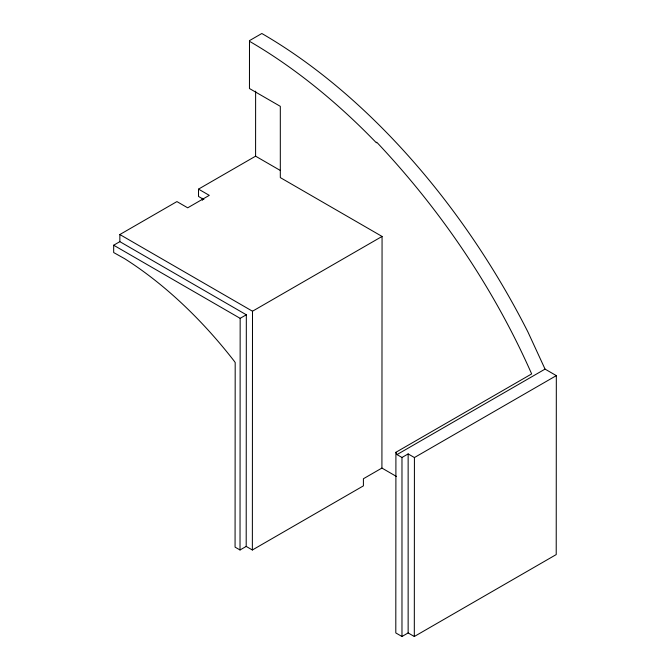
<?xml version="1.0" encoding="UTF-8"?>
<svg xmlns="http://www.w3.org/2000/svg" width="670" height="670" viewBox="0 0 670 670"><rect width="100%" height="100%" fill="white"/><g stroke="black" fill="none" stroke-linecap="round" stroke-linejoin="round"><path stroke-width="1" d="M255.622 91.154L255.588 156.177L198.513 189.124L209.283 195.355L187.692 207.817L176.922 201.586L119.855 234.534L119.846 241.652L113.674 245.22L113.674 252.548L124.536 258.628A325.595 187.985 60 0 1 233.956 360.787L235.187 362.495L235.07 547.13L240.019 549.978L246.2 546.419L252.364 549.995L363.408 485.867L363.408 478.748L381.917 468.062L382.067 236.435L280.311 177.6L280.311 106.337L249.458 88.524L249.491 40.627L261.828 33.5A488.623 282.103 60 0 1 527.952 332.019L545.053 369.103L556.326 375.627L556.217 554.576L414.311 636.5L408.139 632.932L408.139 453.925L414.42 457.551L556.326 375.627M198.513 189.124L198.513 196.444L203.889 199.56M202.365 200.322L202.365 198.286M240.019 549.978L240.161 318.342L246.326 314.783L119.846 241.652M246.2 546.419L246.326 314.783M252.364 549.995L252.498 311.223L382.067 236.435M376.682 142.157C440.734 210.07 493.941 288.443 531.653 373.919L395.911 452.284L395.803 632.932L401.975 636.5L408.139 632.932M414.311 636.5L414.42 457.551M395.911 452.284L396.983 454.603L545.053 369.103M401.975 636.5L401.975 457.484L408.139 453.925M396.983 454.603L401.975 457.484M255.588 156.177L280.303 170.465M119.855 234.534L252.498 311.223M113.674 245.22L240.161 318.342M381.917 468.062L396.339 476.404M249.491 41.297A488.648 280.981 59.9 0 1 376.398 142.827"/></g></svg>
